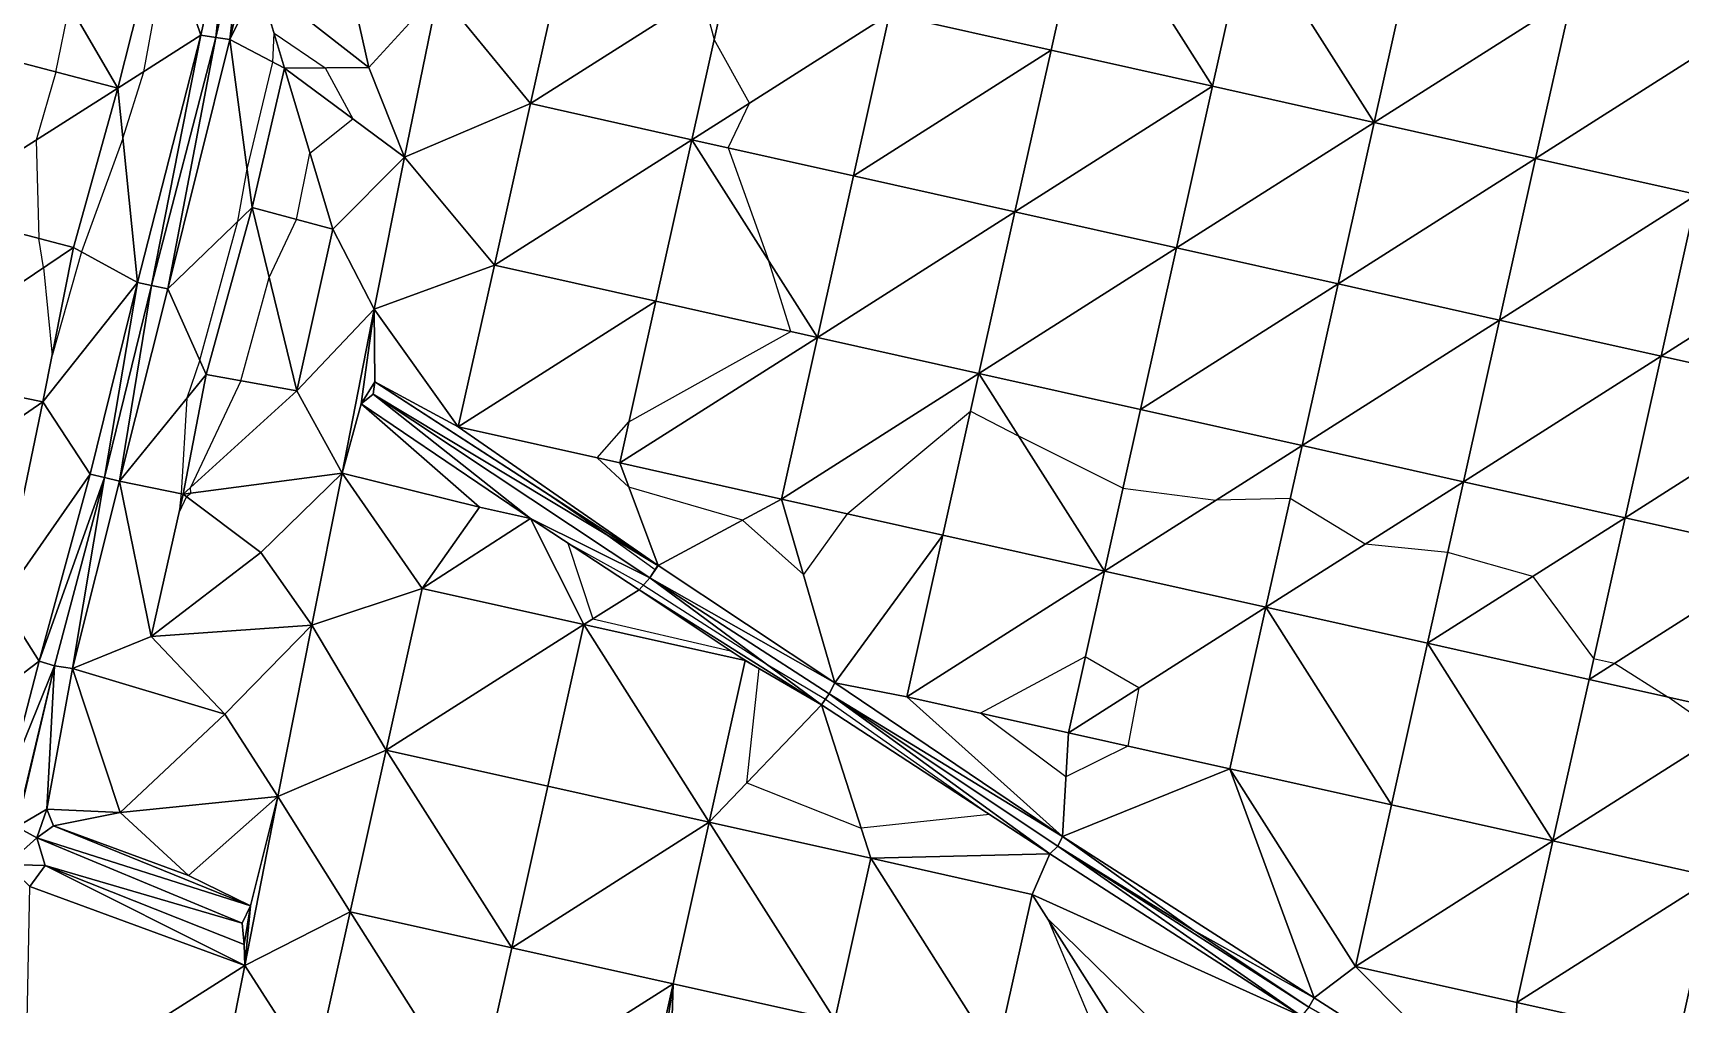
# Model space of a CAD drawing. Extents: x 452550 to 453808, y 451368 to 453069.
# Drawn here: x 453176 to 453275.5, y 452547.2 to 452605.8 of the extents above; entities that cross this region are included whole.
import ezdxf

# ---------------------------------------------------------------- set-up
doc = ezdxf.new("R2010")
doc.units = 0
doc.header["$LTSCALE"] = 0.35
doc.header["$MEASUREMENT"] = 0
doc.linetypes.add('DASHED', pattern=[5442.857143, 3628.571429, -1814.285714])
doc.layers.add('Default', color=42, linetype='Continuous', lineweight=25)
doc.layers.add('FPS_Contours-Minor', color=40, linetype='DASHED', lineweight=25)

msp = doc.modelspace()

# ---------------------------------------------------------------- linework, layer by layer
at = {"layer": 'Default', "color": 8, "linetype": 'Continuous', "lineweight": 25}
for points in [[(453171.807, 452604.955, 13.934), (453174.018, 452614.708, 13.936), (453181.111, 452602.504, 14.044)], [(453181.111, 452602.504, 14.044), (453174.018, 452614.708, 13.936), (453183.728, 452612.793, 14.022)], [(453237.507, 452604.804, 14.043), (453227.747, 452606.982, 14.025), (453239.685, 452614.564, 14.038)], [(453237.507, 452604.804, 14.043), (453239.685, 452614.564, 14.038), (453247.267, 452602.626, 14.063)], [(453247.267, 452602.626, 14.063), (453239.685, 452614.564, 14.038), (453249.445, 452612.386, 14.045)], [(453193.987, 452613.982, 14.033), (453196.289, 452603.757, 13.965), (453189.626, 452608.967, 13.952)], [(453196.289, 452603.757, 13.965), (453193.987, 452613.982, 14.033), (453200.489, 452608.366, 13.927)], [(453181.111, 452602.504, 14.044), (453183.728, 452612.793, 14.022), (453186.145, 452605.721, 13.902)], [(453186.145, 452605.721, 13.902), (453183.728, 452612.793, 14.022), (453187.843, 452613.285, 13.88)], [(453187.038, 452605.576, 13.695), (453186.145, 452605.721, 13.902), (453187.843, 452613.285, 13.88)], [(453187.038, 452605.576, 13.695), (453187.843, 452613.285, 13.88), (453188.799, 452613.213, 13.692)], [(453187.893, 452605.454, 13.878), (453187.038, 452605.576, 13.695), (453188.799, 452613.213, 13.692)], [(453189.811, 452613.392, 13.905), (453189.626, 452608.967, 13.952), (453187.893, 452605.454, 13.878)], [(453188.799, 452613.213, 13.692), (453189.811, 452613.392, 13.905), (453187.893, 452605.454, 13.878)], [(453247.267, 452602.626, 14.063), (453249.445, 452612.386, 14.045), (453257.027, 452600.448, 14.082)], [(453257.027, 452600.448, 14.082), (453249.445, 452612.386, 14.045), (453259.205, 452610.208, 14.064)], [(453208.227, 452611.338, 13.965), (453206.049, 452601.579, 13.958), (453200.489, 452608.366, 13.927)], [(453206.049, 452601.579, 13.958), (453208.227, 452611.338, 13.965), (453217.987, 452609.16, 14.006)], [(453257.027, 452600.448, 14.082), (453259.205, 452610.208, 14.064), (453268.965, 452608.03, 14.062)], [(453189.626, 452608.967, 13.952), (453191.192, 452603.723, 14.033), (453187.893, 452605.454, 13.878)], [(453196.289, 452603.757, 13.965), (453191.192, 452603.723, 14.033), (453189.626, 452608.967, 13.952)], [(453215.809, 452599.401, 13.99), (453206.049, 452601.579, 13.958), (453217.987, 452609.16, 14.006)], [(453215.809, 452599.401, 13.99), (453217.987, 452609.16, 14.006), (453227.747, 452606.982, 14.025)], [(453196.289, 452603.757, 13.965), (453200.489, 452608.366, 13.927), (453198.445, 452598.348, 13.975)], [(453200.489, 452608.366, 13.927), (453206.049, 452601.579, 13.958), (453198.445, 452598.348, 13.975)], [(453266.787, 452598.27, 14.089), (453257.027, 452600.448, 14.082), (453268.965, 452608.03, 14.062)], [(453266.787, 452598.27, 14.089), (453268.965, 452608.03, 14.062), (453278.724, 452605.852, 14.08)], [(453225.569, 452597.222, 14.035), (453215.809, 452599.401, 13.99), (453227.747, 452606.982, 14.025)], [(453225.569, 452597.222, 14.035), (453227.747, 452606.982, 14.025), (453237.507, 452604.804, 14.043)], [(453181.111, 452602.504, 14.044), (453186.145, 452605.721, 13.902), (453182.302, 452590.781, 13.872)], [(453186.145, 452605.721, 13.902), (453183.163, 452590.587, 13.673), (453182.302, 452590.781, 13.872)], [(453186.145, 452605.721, 13.902), (453187.038, 452605.576, 13.695), (453183.163, 452590.587, 13.673)], [(453276.546, 452596.092, 14.09), (453266.787, 452598.27, 14.089), (453278.724, 452605.852, 14.08)], [(453169.597, 452595.202, 13.941), (453171.807, 452604.955, 13.934), (453181.111, 452602.504, 14.044)], [(453184.132, 452590.392, 13.82), (453183.163, 452590.587, 13.673), (453187.038, 452605.576, 13.695)], [(453187.038, 452605.576, 13.695), (453187.893, 452605.454, 13.878), (453184.132, 452590.392, 13.82)], [(453187.893, 452605.454, 13.878), (453189.229, 452595.308, 14.036), (453184.132, 452590.392, 13.82)], [(453191.192, 452603.723, 14.033), (453189.229, 452595.308, 14.036), (453187.893, 452605.454, 13.878)], [(453235.329, 452595.044, 14.039), (453225.569, 452597.222, 14.035), (453237.507, 452604.804, 14.043)], [(453235.329, 452595.044, 14.039), (453237.507, 452604.804, 14.043), (453247.267, 452602.626, 14.063)], [(453191.192, 452603.723, 14.033), (453194.111, 452593.997, 13.971), (453189.229, 452595.308, 14.036)], [(453191.192, 452603.723, 14.033), (453196.289, 452603.757, 13.965), (453198.445, 452598.348, 13.975)], [(453194.111, 452593.997, 13.971), (453191.192, 452603.723, 14.033), (453198.445, 452598.348, 13.975)], [(453245.089, 452592.866, 14.05), (453235.329, 452595.044, 14.039), (453247.267, 452602.626, 14.063)], [(453245.089, 452592.866, 14.05), (453247.267, 452602.626, 14.063), (453257.027, 452600.448, 14.082)], [(453178.435, 452592.899, 14.018), (453169.597, 452595.202, 13.941), (453181.111, 452602.504, 14.044)], [(453178.435, 452592.899, 14.018), (453181.111, 452602.504, 14.044), (453182.302, 452590.781, 13.872)], [(453206.049, 452601.579, 13.958), (453203.871, 452591.819, 13.946), (453198.445, 452598.348, 13.975)], [(453203.871, 452591.819, 13.946), (453206.049, 452601.579, 13.958), (453215.809, 452599.401, 13.99)], [(453254.849, 452590.688, 14.06), (453245.089, 452592.866, 14.05), (453257.027, 452600.448, 14.082)], [(453254.849, 452590.688, 14.06), (453257.027, 452600.448, 14.082), (453266.787, 452598.27, 14.089)], [(453213.631, 452589.641, 13.967), (453203.871, 452591.819, 13.946), (453215.809, 452599.401, 13.99)], [(453213.631, 452589.641, 13.967), (453215.809, 452599.401, 13.99), (453223.391, 452587.463, 14.006)], [(453223.391, 452587.463, 14.006), (453215.809, 452599.401, 13.99), (453225.569, 452597.222, 14.035)], [(453194.111, 452593.997, 13.971), (453198.445, 452598.348, 13.975), (453196.611, 452589.158, 13.973)], [(453198.445, 452598.348, 13.975), (453203.871, 452591.819, 13.946), (453196.611, 452589.158, 13.973)], [(453264.608, 452588.51, 14.07), (453254.849, 452590.688, 14.06), (453266.787, 452598.27, 14.089)], [(453264.608, 452588.51, 14.07), (453266.787, 452598.27, 14.089), (453276.546, 452596.092, 14.09)], [(453223.391, 452587.463, 14.006), (453225.569, 452597.222, 14.035), (453235.329, 452595.044, 14.039)], [(453274.368, 452586.332, 14.065), (453264.608, 452588.51, 14.07), (453276.546, 452596.092, 14.09)], [(453274.368, 452586.332, 14.065), (453276.546, 452596.092, 14.09), (453286.306, 452593.914, 14.083)], [(453167.387, 452585.45, 13.906), (453169.597, 452595.202, 13.941), (453178.435, 452592.899, 14.018)], [(453189.229, 452595.308, 14.036), (453186.464, 452585.227, 14.036), (453184.132, 452590.392, 13.82)], [(453189.229, 452595.308, 14.036), (453191.933, 452584.237, 13.942), (453186.464, 452585.227, 14.036)], [(453194.111, 452593.997, 13.971), (453191.933, 452584.237, 13.942), (453189.229, 452595.308, 14.036)], [(453233.151, 452585.285, 14.007), (453223.391, 452587.463, 14.006), (453235.329, 452595.044, 14.039)], [(453233.151, 452585.285, 14.007), (453235.329, 452595.044, 14.039), (453245.089, 452592.866, 14.05)], [(453191.933, 452584.237, 13.942), (453194.111, 452593.997, 13.971), (453196.611, 452589.158, 13.973)], [(453284.128, 452584.154, 14.032), (453274.368, 452586.332, 14.065), (453286.306, 452593.914, 14.083)], [(453176.591, 452583.562, 13.992), (453167.387, 452585.45, 13.906), (453178.435, 452592.899, 14.018)], [(453176.591, 452583.562, 13.992), (453178.435, 452592.899, 14.018), (453182.302, 452590.781, 13.872)], [(453242.911, 452583.106, 14.015), (453233.151, 452585.285, 14.007), (453245.089, 452592.866, 14.05)], [(453242.911, 452583.106, 14.015), (453245.089, 452592.866, 14.05), (453254.849, 452590.688, 14.06)], [(453203.871, 452591.819, 13.946), (453201.693, 452582.059, 13.933), (453196.611, 452589.158, 13.973)], [(453201.693, 452582.059, 13.933), (453203.871, 452591.819, 13.946), (453213.631, 452589.641, 13.967)], [(453176.591, 452583.562, 13.992), (453182.302, 452590.781, 13.872), (453179.458, 452579.204, 13.862)], [(453182.302, 452590.781, 13.872), (453180.318, 452578.996, 13.662), (453179.458, 452579.204, 13.862)], [(453182.302, 452590.781, 13.872), (453183.163, 452590.587, 13.673), (453180.318, 452578.996, 13.662)], [(453252.671, 452580.928, 14.012), (453242.911, 452583.106, 14.015), (453254.849, 452590.688, 14.06)], [(453252.671, 452580.928, 14.012), (453254.849, 452590.688, 14.06), (453264.608, 452588.51, 14.07)], [(453181.223, 452578.79, 13.875), (453180.318, 452578.996, 13.662), (453183.163, 452590.587, 13.673)], [(453183.163, 452590.587, 13.673), (453184.132, 452590.392, 13.82), (453181.223, 452578.79, 13.875)], [(453184.132, 452590.392, 13.82), (453186.464, 452585.227, 14.036), (453181.223, 452578.79, 13.875)], [(453191.933, 452584.237, 13.942), (453196.611, 452589.158, 13.973), (453194.665, 452579.271, 13.921)], [(453196.611, 452589.158, 13.973), (453195.829, 452583.445, 13.91), (453194.665, 452579.271, 13.921)], [(453196.611, 452589.158, 13.973), (453196.646, 452584.789, 13.907), (453195.829, 452583.445, 13.91)], [(453196.611, 452589.158, 13.973), (453201.693, 452582.059, 13.933), (453196.646, 452584.789, 13.907)], [(453211.453, 452579.881, 14.011), (453201.693, 452582.059, 13.933), (453213.631, 452589.641, 13.967)], [(453211.453, 452579.881, 14.011), (453213.631, 452589.641, 13.967), (453223.391, 452587.463, 14.006)], [(453262.43, 452578.75, 14.025), (453252.671, 452580.928, 14.012), (453264.608, 452588.51, 14.07)], [(453262.43, 452578.75, 14.025), (453264.608, 452588.51, 14.07), (453274.368, 452586.332, 14.065)], [(453221.213, 452577.703, 14.017), (453211.453, 452579.881, 14.011), (453223.391, 452587.463, 14.006)], [(453221.213, 452577.703, 14.017), (453223.391, 452587.463, 14.006), (453233.151, 452585.285, 14.007)], [(453272.19, 452576.572, 14.028), (453262.43, 452578.75, 14.025), (453274.368, 452586.332, 14.065)], [(453272.19, 452576.572, 14.028), (453274.368, 452586.332, 14.065), (453284.128, 452584.154, 14.032)], [(453165.176, 452575.697, 13.9), (453167.387, 452585.45, 13.906), (453176.591, 452583.562, 13.992)], [(453186.464, 452585.227, 14.036), (453185.066, 452578.001, 14.004), (453181.223, 452578.79, 13.875)], [(453186.464, 452585.227, 14.036), (453191.933, 452584.237, 13.942), (453185.066, 452578.001, 14.004)], [(453196.646, 452584.789, 13.907), (453196.544, 452584.029, 13.689), (453195.829, 452583.445, 13.91)], [(453213.756, 452573.694, 14.066), (453196.544, 452584.029, 13.689), (453196.646, 452584.789, 13.907)], [(453213.763, 452573.689, 13.964), (453213.756, 452573.694, 14.066), (453196.646, 452584.789, 13.907)], [(453201.693, 452582.059, 13.933), (453213.763, 452573.689, 13.964), (453196.646, 452584.789, 13.907)], [(453230.973, 452575.525, 13.976), (453221.213, 452577.703, 14.017), (453233.151, 452585.285, 14.007)], [(453230.973, 452575.525, 13.976), (453233.151, 452585.285, 14.007), (453240.733, 452573.347, 13.984)], [(453240.733, 452573.347, 13.984), (453233.151, 452585.285, 14.007), (453242.911, 452583.106, 14.015)], [(453185.066, 452578.001, 14.004), (453191.933, 452584.237, 13.942), (453194.665, 452579.271, 13.921)], [(453195.829, 452583.445, 13.91), (453196.544, 452584.029, 13.689), (453206.064, 452576.519, 13.955)], [(453206.064, 452576.519, 13.955), (453196.544, 452584.029, 13.689), (453213.263, 452572.949, 13.867)], [(453213.756, 452573.694, 14.066), (453213.263, 452572.949, 13.867), (453196.544, 452584.029, 13.689)], [(453281.95, 452574.394, 14.028), (453272.19, 452576.572, 14.028), (453284.128, 452584.154, 14.032)], [(453174.093, 452571.519, 13.988), (453165.176, 452575.697, 13.9), (453176.591, 452583.562, 13.992)], [(453174.093, 452571.519, 13.988), (453176.591, 452583.562, 13.992), (453179.458, 452579.204, 13.862)], [(453202.968, 452577.216, 13.964), (453194.665, 452579.271, 13.921), (453195.829, 452583.445, 13.91)], [(453202.968, 452577.216, 13.964), (453195.829, 452583.445, 13.91), (453206.064, 452576.519, 13.955)], [(453240.733, 452573.347, 13.984), (453242.911, 452583.106, 14.015), (453252.671, 452580.928, 14.012)], [(453201.693, 452582.059, 13.933), (453211.453, 452579.881, 14.011), (453213.763, 452573.689, 13.964)], [(453250.492, 452571.168, 13.975), (453240.733, 452573.347, 13.984), (453252.671, 452580.928, 14.012)], [(453250.492, 452571.168, 13.975), (453252.671, 452580.928, 14.012), (453262.43, 452578.75, 14.025)], [(453211.453, 452579.881, 14.011), (453221.213, 452577.703, 14.017), (453213.763, 452573.689, 13.964)], [(453174.093, 452571.519, 13.988), (453179.458, 452579.204, 13.862), (453176.371, 452567.911, 13.863)], [(453179.458, 452579.204, 13.862), (453180.318, 452578.996, 13.662), (453176.371, 452567.911, 13.863)], [(453180.318, 452578.996, 13.662), (453177.295, 452567.633, 13.651), (453176.371, 452567.911, 13.863)], [(453178.372, 452567.465, 13.857), (453177.295, 452567.633, 13.651), (453180.318, 452578.996, 13.662)], [(453180.318, 452578.996, 13.662), (453181.223, 452578.79, 13.875), (453178.372, 452567.465, 13.857)], [(453181.223, 452578.79, 13.875), (453183.133, 452569.407, 13.973), (453178.372, 452567.465, 13.857)], [(453185.066, 452578.001, 14.004), (453183.133, 452569.407, 13.973), (453181.223, 452578.79, 13.875)], [(453189.755, 452574.477, 13.911), (453185.066, 452578.001, 14.004), (453194.665, 452579.271, 13.921)], [(453189.755, 452574.477, 13.911), (453194.665, 452579.271, 13.921), (453192.835, 452570.08, 13.908)], [(453194.665, 452579.271, 13.921), (453199.515, 452572.299, 13.928), (453192.835, 452570.08, 13.908)], [(453199.515, 452572.299, 13.928), (453194.665, 452579.271, 13.921), (453202.968, 452577.216, 13.964)], [(453260.252, 452568.99, 13.968), (453250.492, 452571.168, 13.975), (453262.43, 452578.75, 14.025)], [(453260.252, 452568.99, 13.968), (453262.43, 452578.75, 14.025), (453272.19, 452576.572, 14.028)], [(453185.066, 452578.001, 14.004), (453189.755, 452574.477, 13.911), (453183.133, 452569.407, 13.973)], [(453199.515, 452572.299, 13.928), (453202.968, 452577.216, 13.964), (453206.064, 452576.519, 13.955)], [(453213.763, 452573.689, 13.964), (453221.213, 452577.703, 14.017), (453224.452, 452566.596, 13.976)], [(453221.213, 452577.703, 14.017), (453230.973, 452575.525, 13.976), (453224.452, 452566.596, 13.976)], [(453209.275, 452570.121, 13.984), (453199.515, 452572.299, 13.928), (453206.064, 452576.519, 13.955)], [(453209.275, 452570.121, 13.984), (453206.064, 452576.519, 13.955), (453212.63, 452572.219, 14.086)], [(453206.064, 452576.519, 13.955), (453213.263, 452572.949, 13.867), (453212.63, 452572.219, 14.086)], [(453270.012, 452566.812, 13.996), (453260.252, 452568.99, 13.968), (453272.19, 452576.572, 14.028)], [(453270.012, 452566.812, 13.996), (453272.19, 452576.572, 14.028), (453281.95, 452574.394, 14.028)], [(453230.973, 452575.525, 13.976), (453228.795, 452565.765, 13.988), (453224.452, 452566.596, 13.976)], [(453228.795, 452565.765, 13.988), (453230.973, 452575.525, 13.976), (453240.733, 452573.347, 13.984)], [(453183.133, 452569.407, 13.973), (453189.755, 452574.477, 13.911), (453192.835, 452570.08, 13.908)], [(453279.772, 452564.634, 14.004), (453270.012, 452566.812, 13.996), (453281.95, 452574.394, 14.028)], [(453212.63, 452572.219, 14.086), (453213.263, 452572.949, 13.867), (453223.644, 452565.265, 14.064)], [(453213.263, 452572.949, 13.867), (453213.756, 452573.694, 14.066), (453213.763, 452573.689, 13.964)], [(453213.263, 452572.949, 13.867), (453213.763, 452573.689, 13.964), (453224.452, 452566.596, 13.976)], [(453213.263, 452572.949, 13.867), (453224.452, 452566.596, 13.976), (453224.093, 452565.937, 13.938)], [(453213.263, 452572.949, 13.867), (453224.093, 452565.937, 13.938), (453223.644, 452565.265, 14.064)], [(453238.555, 452563.587, 14.014), (453228.795, 452565.765, 13.988), (453240.733, 452573.347, 13.984)], [(453238.555, 452563.587, 14.014), (453240.733, 452573.347, 13.984), (453250.492, 452571.168, 13.975)], [(453199.515, 452572.299, 13.928), (453197.337, 452562.539, 13.891), (453192.835, 452570.08, 13.908)], [(453197.337, 452562.539, 13.891), (453199.515, 452572.299, 13.928), (453209.275, 452570.121, 13.984)], [(453219.035, 452567.943, 13.986), (453209.275, 452570.121, 13.984), (453212.63, 452572.219, 14.086)], [(453219.035, 452567.943, 13.986), (453212.63, 452572.219, 14.086), (453223.644, 452565.265, 14.064)], [(453172.22, 452564.768, 13.938), (453174.093, 452571.519, 13.988), (453176.371, 452567.911, 13.863)], [(453248.314, 452561.409, 13.976), (453238.555, 452563.587, 14.014), (453250.492, 452571.168, 13.975)], [(453248.314, 452561.409, 13.976), (453250.492, 452571.168, 13.975), (453258.074, 452559.231, 13.963)], [(453258.074, 452559.231, 13.963), (453250.492, 452571.168, 13.975), (453260.252, 452568.99, 13.968)], [(453187.577, 452564.717, 13.88), (453183.133, 452569.407, 13.973), (453192.835, 452570.08, 13.908)], [(453187.577, 452564.717, 13.88), (453192.835, 452570.08, 13.908), (453190.788, 452559.747, 13.927)], [(453192.835, 452570.08, 13.908), (453197.337, 452562.539, 13.891), (453190.788, 452559.747, 13.927)], [(453207.097, 452560.361, 13.919), (453197.337, 452562.539, 13.891), (453209.275, 452570.121, 13.984)], [(453207.097, 452560.361, 13.919), (453209.275, 452570.121, 13.984), (453216.857, 452558.183, 13.968)], [(453216.857, 452558.183, 13.968), (453209.275, 452570.121, 13.984), (453219.035, 452567.943, 13.986)], [(453183.133, 452569.407, 13.973), (453187.577, 452564.717, 13.88), (453178.372, 452567.465, 13.857)], [(453258.074, 452559.231, 13.963), (453260.252, 452568.99, 13.968), (453267.834, 452557.052, 13.976)], [(453267.834, 452557.052, 13.976), (453260.252, 452568.99, 13.968), (453270.012, 452566.812, 13.996)], [(453172.22, 452564.768, 13.938), (453176.371, 452567.911, 13.863), (453174.52, 452560.759, 13.743)], [(453176.371, 452567.911, 13.863), (453177.295, 452567.633, 13.651), (453174.52, 452560.759, 13.743)], [(453216.857, 452558.183, 13.968), (453219.035, 452567.943, 13.986), (453223.644, 452565.265, 14.064)], [(453174.425, 452555.622, 13.412), (453174.52, 452560.759, 13.743), (453177.295, 452567.633, 13.651)], [(453175.008, 452557.911, 13.557), (453174.425, 452555.622, 13.412), (453177.295, 452567.633, 13.651)], [(453177.295, 452567.633, 13.651), (453176.836, 452558.975, 13.808), (453175.008, 452557.911, 13.557)], [(453177.295, 452567.633, 13.651), (453178.372, 452567.465, 13.857), (453176.836, 452558.975, 13.808)], [(453178.372, 452567.465, 13.857), (453181.26, 452558.762, 13.91), (453176.836, 452558.975, 13.808)], [(453187.577, 452564.717, 13.88), (453181.26, 452558.762, 13.91), (453178.372, 452567.465, 13.857)], [(453267.834, 452557.052, 13.976), (453270.012, 452566.812, 13.996), (453279.772, 452564.634, 14.004)], [(453223.644, 452565.265, 14.064), (453224.093, 452565.937, 13.938), (453237.428, 452556.275, 13.977)], [(453238.207, 452557.323, 13.981), (453224.093, 452565.937, 13.938), (453224.452, 452566.596, 13.976)], [(453238.207, 452557.323, 13.981), (453237.918, 452556.734, 13.856), (453224.093, 452565.937, 13.938)], [(453237.428, 452556.275, 13.977), (453224.093, 452565.937, 13.938), (453237.918, 452556.734, 13.856)], [(453228.795, 452565.765, 13.988), (453238.207, 452557.323, 13.981), (453224.452, 452566.596, 13.976)], [(453226.617, 452556.005, 13.985), (453216.857, 452558.183, 13.968), (453223.644, 452565.265, 14.064)], [(453226.617, 452556.005, 13.985), (453223.644, 452565.265, 14.064), (453237.428, 452556.275, 13.977)], [(453228.795, 452565.765, 13.988), (453238.555, 452563.587, 14.014), (453238.207, 452557.323, 13.981)], [(453181.26, 452558.762, 13.91), (453187.577, 452564.717, 13.88), (453190.788, 452559.747, 13.927)], [(453277.594, 452554.874, 13.997), (453267.834, 452557.052, 13.976), (453279.772, 452564.634, 14.004)], [(453238.555, 452563.587, 14.014), (453248.314, 452561.409, 13.976), (453238.207, 452557.323, 13.981)], [(453197.337, 452562.539, 13.891), (453195.159, 452552.779, 13.88), (453190.788, 452559.747, 13.927)], [(453195.159, 452552.779, 13.88), (453197.337, 452562.539, 13.891), (453204.919, 452550.601, 13.893)], [(453204.919, 452550.601, 13.893), (453197.337, 452562.539, 13.891), (453207.097, 452560.361, 13.919)], [(453248.314, 452561.409, 13.976), (453253.41, 452547.585, 13.974), (453238.207, 452557.323, 13.981)], [(453248.314, 452561.409, 13.976), (453255.896, 452549.471, 13.994), (453253.41, 452547.585, 13.974)], [(453248.314, 452561.409, 13.976), (453258.074, 452559.231, 13.963), (453255.896, 452549.471, 13.994)], [(453204.919, 452550.601, 13.893), (453207.097, 452560.361, 13.919), (453216.857, 452558.183, 13.968)], [(453176.233, 452557.243, 13.717), (453175.008, 452557.911, 13.557), (453176.836, 452558.975, 13.808)], [(453176.233, 452557.243, 13.717), (453176.836, 452558.975, 13.808), (453177.234, 452557.968, 13.811)], [(453176.836, 452558.975, 13.808), (453181.26, 452558.762, 13.91), (453177.234, 452557.968, 13.811)], [(453185.399, 452554.957, 13.849), (453181.26, 452558.762, 13.91), (453190.788, 452559.747, 13.927)], [(453185.399, 452554.957, 13.849), (453190.788, 452559.747, 13.927), (453189.128, 452553.134, 13.864)], [(453189.128, 452553.134, 13.864), (453190.788, 452559.747, 13.927), (453188.787, 452549.537, 13.947)], [(453190.788, 452559.747, 13.927), (453195.159, 452552.779, 13.88), (453188.787, 452549.537, 13.947)], [(453255.896, 452549.471, 13.994), (453258.074, 452559.231, 13.963), (453267.834, 452557.052, 13.976)], [(453176.233, 452557.243, 13.717), (453174.425, 452555.622, 13.412), (453175.008, 452557.911, 13.557)], [(453176.233, 452557.243, 13.717), (453177.234, 452557.968, 13.811), (453189.128, 452553.134, 13.864)], [(453177.234, 452557.968, 13.811), (453181.26, 452558.762, 13.91), (453185.399, 452554.957, 13.849)], [(453177.234, 452557.968, 13.811), (453185.399, 452554.957, 13.849), (453189.128, 452553.134, 13.864)], [(453214.679, 452548.423, 13.914), (453204.919, 452550.601, 13.893), (453216.857, 452558.183, 13.968)], [(453214.679, 452548.423, 13.914), (453216.857, 452558.183, 13.968), (453224.438, 452546.245, 13.936)], [(453224.438, 452546.245, 13.936), (453216.857, 452558.183, 13.968), (453226.617, 452556.005, 13.985)], [(453174.425, 452555.622, 13.412), (453176.233, 452557.243, 13.717), (453176.731, 452555.563, 13.843)], [(453188.641, 452552.084, 13.798), (453176.731, 452555.563, 13.843), (453176.233, 452557.243, 13.717)], [(453189.128, 452553.134, 13.864), (453188.641, 452552.084, 13.798), (453176.233, 452557.243, 13.717)], [(453246.136, 452551.649, 13.94), (453237.918, 452556.734, 13.856), (453238.207, 452557.323, 13.981)], [(453253.41, 452547.585, 13.974), (453246.136, 452551.649, 13.94), (453238.207, 452557.323, 13.981)], [(453265.656, 452547.293, 13.975), (453255.896, 452549.471, 13.994), (453267.834, 452557.052, 13.976)], [(453265.656, 452547.293, 13.975), (453267.834, 452557.052, 13.976), (453277.594, 452554.874, 13.997)], [(453224.438, 452546.245, 13.936), (453226.617, 452556.005, 13.985), (453234.198, 452544.067, 13.981)], [(453236.376, 452553.827, 13.999), (453226.617, 452556.005, 13.985), (453237.428, 452556.275, 13.977)], [(453234.198, 452544.067, 13.981), (453226.617, 452556.005, 13.985), (453236.376, 452553.827, 13.999)], [(453236.376, 452553.827, 13.999), (453237.428, 452556.275, 13.977), (453252.644, 452546.482, 13.985)], [(453237.428, 452556.275, 13.977), (453237.918, 452556.734, 13.856), (453252.644, 452546.482, 13.985)], [(453237.918, 452556.734, 13.856), (453246.136, 452551.649, 13.94), (453253.09, 452547.017, 13.925)], [(453252.644, 452546.482, 13.985), (453237.918, 452556.734, 13.856), (453253.09, 452547.017, 13.925)], [(453175.796, 452554.296, 13.914), (453174.425, 452555.622, 13.412), (453176.731, 452555.563, 13.843)], [(453188.787, 452549.537, 13.947), (453175.796, 452554.296, 13.914), (453176.731, 452555.563, 13.843)], [(453188.755, 452550.81, 13.865), (453188.787, 452549.537, 13.947), (453176.731, 452555.563, 13.843)], [(453188.641, 452552.084, 13.798), (453188.755, 452550.81, 13.865), (453176.731, 452555.563, 13.843)], [(453275.416, 452545.115, 13.973), (453265.656, 452547.293, 13.975), (453277.594, 452554.874, 13.997)], [(453275.416, 452545.115, 13.973), (453277.594, 452554.874, 13.997), (453287.354, 452552.696, 14.036)], [(453188.787, 452549.537, 13.947), (453175.539, 452541.11, 14.046), (453175.796, 452554.296, 13.914)], [(453188.641, 452552.084, 13.798), (453189.128, 452553.134, 13.864), (453188.755, 452550.81, 13.865)], [(453188.787, 452549.537, 13.947), (453188.755, 452550.81, 13.865), (453189.128, 452553.134, 13.864)], [(453243.958, 452541.889, 14.007), (453234.198, 452544.067, 13.981), (453236.376, 452553.827, 13.999)], [(453252.644, 452546.482, 13.985), (453243.958, 452541.889, 14.007), (453236.376, 452553.827, 13.999)], [(453195.159, 452552.779, 13.88), (453192.981, 452543.019, 13.904), (453188.787, 452549.537, 13.947)], [(453192.981, 452543.019, 13.904), (453195.159, 452552.779, 13.88), (453202.741, 452540.841, 13.901)], [(453202.741, 452540.841, 13.901), (453195.159, 452552.779, 13.88), (453204.919, 452550.601, 13.893)], [(453285.176, 452542.936, 14.001), (453275.416, 452545.115, 13.973), (453287.354, 452552.696, 14.036)], [(453246.136, 452551.649, 13.94), (453253.41, 452547.585, 13.974), (453253.09, 452547.017, 13.925)], [(453202.741, 452540.841, 13.901), (453204.919, 452550.601, 13.893), (453214.679, 452548.423, 13.914)], [(453188.787, 452549.537, 13.947), (453186.804, 452539.519, 13.993), (453175.539, 452541.11, 14.046)], [(453188.787, 452549.537, 13.947), (453192.981, 452543.019, 13.904), (453186.804, 452539.519, 13.993)], [(453255.896, 452549.471, 13.994), (453265.424, 452539.887, 13.964), (453253.41, 452547.585, 13.974)], [(453255.896, 452549.471, 13.994), (453265.656, 452547.293, 13.975), (453265.424, 452539.887, 13.964)], [(453212.501, 452538.663, 13.866), (453202.741, 452540.841, 13.901), (453214.679, 452548.423, 13.914)], [(453212.501, 452538.663, 13.866), (453214.679, 452548.423, 13.914), (453213.243, 452538.678, 13.924)], [(453214.679, 452548.423, 13.914), (453214.35, 452538.086, 13.871), (453213.243, 452538.678, 13.924)], [(453214.679, 452548.423, 13.914), (453224.438, 452546.245, 13.936), (453214.35, 452538.086, 13.871)], [(453265.424, 452539.887, 13.964), (453253.09, 452547.017, 13.925), (453253.41, 452547.585, 13.974)], [(453265.656, 452547.293, 13.975), (453275.416, 452545.115, 13.973), (453265.424, 452539.887, 13.964)]]:
    msp.add_3dface(points, dxfattribs=at)
at = {"layer": 'FPS_Contours-Minor', "color": 12, "linetype": 'Continuous', "lineweight": 25}
for p, q in [((453182.683, 452603.509, 14), (453184.174, 452611.487, 14)), ((453216.425, 452608.168, 14), (453217.158, 452605.447, 14)), ((453177.382, 452603.486, 14), (453178.202, 452607.508, 14)), ((453190.493, 452604.09, 14), (453190.559, 452605.843, 14)), ((453190.559, 452605.843, 14), (453193.652, 452603.739, 14)), ((453219.297, 452601.616, 14), (453217.158, 452605.447, 14)), ((453188.926, 452597.613, 14), (453190.493, 452604.09, 14)), ((453193.652, 452603.739, 14), (453195.311, 452600.671, 14)), ((453177.382, 452603.486, 14), (453176.186, 452599.38, 14)), ((453181.419, 452599.479, 14), (453182.683, 452603.509, 14)), ((453192.731, 452598.596, 14), (453195.311, 452600.671, 14)), ((453218.004, 452598.911, 14), (453219.297, 452601.616, 14)), ((453176.186, 452599.38, 14), (453176.356, 452593.441, 14)), ((453181.419, 452599.479, 14), (453178.919, 452592.634, 14)), ((453218.004, 452598.911, 14), (453220.464, 452592.071, 14)), ((453191.912, 452594.587, 14), (453192.731, 452598.596, 14)), ((453188.381, 452594.49, 14), (453188.926, 452597.613, 14)), ((453186.076, 452586.087, 14), (453188.381, 452594.49, 14)), ((453190.26, 452591.088, 14), (453191.912, 452594.587, 14)), ((453176.632, 452591.683, 14), (453176.356, 452593.441, 14)), ((453176.632, 452591.683, 14), (453177.144, 452586.363, 14)), ((453178.919, 452592.634, 14), (453177.144, 452586.363, 14)), ((453221.788, 452587.82, 14), (453220.464, 452592.071, 14)), ((453188.55, 452584.849, 14), (453190.26, 452591.088, 14)), ((453212.006, 452582.358, 14), (453221.788, 452587.82, 14)), ((453186.076, 452586.087, 14), (453185.29, 452583.786, 14)), ((453188.55, 452584.849, 14), (453185.507, 452578.401, 14)), ((453185.29, 452583.786, 14), (453184.947, 452578.026, 14)), ((453225.195, 452576.814, 14), (453232.645, 452583.016, 14)), ((453232.645, 452583.016, 14), (453235.557, 452581.496, 14)), ((453210.075, 452580.188, 14), (453212.006, 452582.358, 14)), ((453241.852, 452578.364, 14), (453235.557, 452581.496, 14)), ((453210.075, 452580.188, 14), (453211.995, 452578.427, 14)), ((453184.947, 452578.026, 14), (453184.82, 452576.905, 14)), ((453185.268, 452577.85, 14), (453184.82, 452576.905, 14)), ((453185.268, 452577.85, 14), (453185.529, 452578.062, 14)), ((453185.529, 452578.062, 14), (453185.507, 452578.401, 14)), ((453206.622, 452578.319, 14), (453213.76, 452573.691, 14)), ((453210.733, 452575.509, 14), (453206.622, 452578.319, 14)), ((453218.857, 452576.434, 14), (453211.995, 452578.427, 14)), ((453241.852, 452578.364, 14), (453247.469, 452577.625, 14)), ((453251.959, 452577.741, 14), (453247.469, 452577.625, 14)), ((453256.48, 452574.971, 14), (453251.959, 452577.741, 14)), ((453225.195, 452576.814, 14), (453222.544, 452573.14, 14)), ((453218.857, 452576.434, 14), (453222.544, 452573.14, 14)), ((453208.314, 452575.046, 14), (453209.814, 452570.458, 14)), ((453212.878, 452572.505, 14), (453208.314, 452575.046, 14)), ((453210.733, 452575.509, 14), (453213.592, 452573.446, 14)), ((453261.478, 452574.482, 14), (453256.48, 452574.971, 14)), ((453266.614, 452573.031, 14), (453261.478, 452574.482, 14)), ((453213.592, 452573.446, 14), (453213.76, 452573.691, 14)), ((453266.614, 452573.031, 14), (453270.292, 452568.067, 14)), ((453212.878, 452572.505, 14), (453220.293, 452567.746, 14)), ((453209.814, 452570.458, 14), (453218.135, 452568.544, 14)), ((453218.135, 452568.544, 14), (453219.868, 452567.459, 14)), ((453239.577, 452568.168, 14), (453233.235, 452564.774, 14)), ((453242.818, 452566.295, 14), (453239.577, 452568.168, 14)), ((453270.292, 452568.067, 14), (453271.56, 452567.796, 14)), ((453271.56, 452567.796, 14), (453274.799, 452565.744, 14)), ((453219.131, 452560.556, 14), (453219.868, 452567.459, 14)), ((453220.293, 452567.746, 14), (453223.872, 452565.607, 14)), ((453242.818, 452566.295, 14), (453242.149, 452562.784, 14)), ((453223.872, 452565.607, 14), (453233.795, 452558.644, 14)), ((453277.978, 452563.495, 14), (453274.799, 452565.744, 14)), ((453238.407, 452560.927, 14), (453233.235, 452564.774, 14)), ((453242.149, 452562.784, 14), (453238.407, 452560.927, 14)), ((453219.131, 452560.556, 14), (453226.034, 452557.819, 14)), ((453233.795, 452558.644, 14), (453226.034, 452557.819, 14)), ((453246.605, 452543.288, 14), (453237.326, 452552.332, 14)), ((453241.493, 452542.439, 14), (453237.326, 452552.332, 14))]:
    msp.add_line(p, q, dxfattribs=at)

doc.saveas('drawing.dxf')
